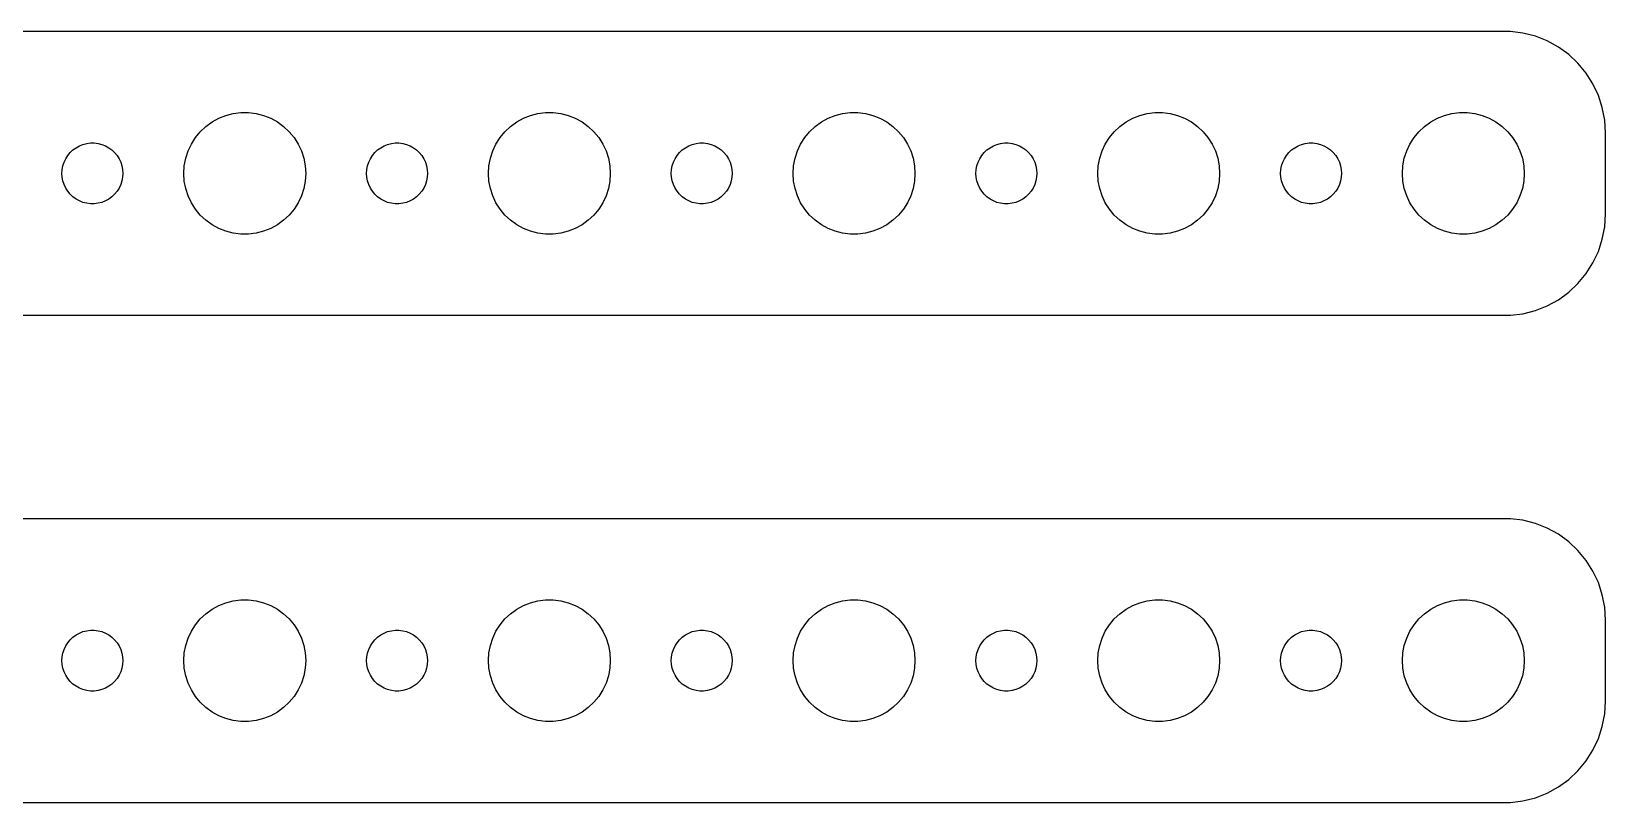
# Model space of a CAD drawing. Header units: metres. Extents: x -150 to 150, y 41 to 79.
# Drawn here: x 72 to 149.5, y 41 to 79 of the extents above; entities that cross this region are included whole.
import ezdxf

# ---------------------------------------------------------------- set-up
doc = ezdxf.new("R2010")
doc.units = ezdxf.units.M

msp = doc.modelspace()

# ---------------------------------------------------------------- linework, layer by layer
for p, q in [((144.814, 78.9901), (-144.814, 78.9901)), ((145.437, 78.9114), (144.814, 78.9901)), ((146.045, 78.7553), (145.437, 78.9114)), ((146.629, 78.5241), (146.045, 78.7553)), ((147.179, 78.2216), (146.629, 78.5241)), ((147.687, 77.8526), (147.179, 78.2216)), ((148.145, 77.4227), (147.687, 77.8526)), ((148.545, 76.9389), (148.145, 77.4227)), ((148.882, 76.4088), (148.545, 76.9389)), ((149.149, 75.8406), (148.882, 76.4088)), ((149.343, 75.2434), (149.149, 75.8406)), ((149.461, 74.6267), (149.343, 75.2434)), ((80.5877, 74.3115), (80.8925, 74.533)), ((80.8925, 74.533), (81.2227, 74.7145)), ((81.2227, 74.7145), (81.573, 74.8532)), ((81.573, 74.8532), (81.9379, 74.9469)), ((81.9379, 74.9469), (82.3116, 74.9941)), ((82.3116, 74.9941), (82.6884, 74.9941)), ((82.6884, 74.9941), (83.0621, 74.9469)), ((83.0621, 74.9469), (83.427, 74.8532)), ((83.427, 74.8532), (83.7773, 74.7145)), ((83.7773, 74.7145), (84.1075, 74.533)), ((84.1075, 74.533), (84.4123, 74.3115)), ((95.5877, 74.3115), (95.8925, 74.533)), ((95.8925, 74.533), (96.2227, 74.7145)), ((96.2227, 74.7145), (96.573, 74.8532)), ((96.573, 74.8532), (96.9379, 74.9469)), ((96.9379, 74.9469), (97.3116, 74.9941)), ((97.3116, 74.9941), (97.6884, 74.9941)), ((97.6884, 74.9941), (98.0621, 74.9469)), ((98.0621, 74.9469), (98.427, 74.8532)), ((98.427, 74.8532), (98.7773, 74.7145)), ((98.7773, 74.7145), (99.1075, 74.533)), ((99.1075, 74.533), (99.4123, 74.3115)), ((110.588, 74.3115), (110.893, 74.533)), ((110.893, 74.533), (111.223, 74.7145)), ((111.223, 74.7145), (111.573, 74.8532)), ((111.573, 74.8532), (111.938, 74.9469)), ((111.938, 74.9469), (112.312, 74.9941)), ((112.312, 74.9941), (112.688, 74.9941)), ((112.688, 74.9941), (113.062, 74.9469)), ((113.062, 74.9469), (113.427, 74.8532)), ((113.427, 74.8532), (113.777, 74.7145)), ((113.777, 74.7145), (114.107, 74.533)), ((114.107, 74.533), (114.412, 74.3115)), ((125.588, 74.3115), (125.893, 74.533)), ((125.893, 74.533), (126.223, 74.7145)), ((126.223, 74.7145), (126.573, 74.8532)), ((126.573, 74.8532), (126.938, 74.9469)), ((126.938, 74.9469), (127.312, 74.9941)), ((127.312, 74.9941), (127.688, 74.9941)), ((127.688, 74.9941), (128.062, 74.9469)), ((128.062, 74.9469), (128.427, 74.8532)), ((128.427, 74.8532), (128.777, 74.7145)), ((128.777, 74.7145), (129.107, 74.533)), ((129.107, 74.533), (129.412, 74.3115)), ((140.588, 74.3115), (140.893, 74.533)), ((140.893, 74.533), (141.223, 74.7145)), ((141.223, 74.7145), (141.573, 74.8532)), ((141.573, 74.8532), (141.938, 74.9469)), ((141.938, 74.9469), (142.312, 74.9941)), ((142.312, 74.9941), (142.688, 74.9941)), ((142.688, 74.9941), (143.062, 74.9469)), ((143.062, 74.9469), (143.427, 74.8532)), ((143.427, 74.8532), (143.777, 74.7145)), ((143.777, 74.7145), (144.107, 74.533)), ((144.107, 74.533), (144.412, 74.3115)), ((149.5, 74), (149.461, 74.6267)), ((79.8711, 73.4453), (80.073, 73.7634)), ((80.073, 73.7634), (80.3131, 74.0536)), ((80.3131, 74.0536), (80.5877, 74.3115)), ((84.4123, 74.3115), (84.6869, 74.0536)), ((84.6869, 74.0536), (84.927, 73.7634)), ((84.927, 73.7634), (85.1289, 73.4453)), ((94.8711, 73.4453), (95.073, 73.7634)), ((95.073, 73.7634), (95.3131, 74.0536)), ((95.3131, 74.0536), (95.5877, 74.3115)), ((99.4123, 74.3115), (99.6869, 74.0536)), ((99.6869, 74.0536), (99.927, 73.7634)), ((99.927, 73.7634), (100.129, 73.4453)), ((109.871, 73.4453), (110.073, 73.7634)), ((110.073, 73.7634), (110.313, 74.0536)), ((110.313, 74.0536), (110.588, 74.3115)), ((114.412, 74.3115), (114.687, 74.0536)), ((114.687, 74.0536), (114.927, 73.7634)), ((114.927, 73.7634), (115.129, 73.4453)), ((124.871, 73.4453), (125.073, 73.7634)), ((125.073, 73.7634), (125.313, 74.0536)), ((125.313, 74.0536), (125.588, 74.3115)), ((129.412, 74.3115), (129.687, 74.0536)), ((129.687, 74.0536), (129.927, 73.7634)), ((129.927, 73.7634), (130.129, 73.4453)), ((139.871, 73.4453), (140.073, 73.7634)), ((140.073, 73.7634), (140.313, 74.0536)), ((140.313, 74.0536), (140.588, 74.3115)), ((144.412, 74.3115), (144.687, 74.0536)), ((144.687, 74.0536), (144.927, 73.7634)), ((144.927, 73.7634), (145.129, 73.4453)), ((149.5, 70), (149.5, 74)), ((73.6855, 72.7226), (73.7865, 72.8817)), ((73.7865, 72.8817), (73.9065, 73.0268)), ((73.9065, 73.0268), (74.0439, 73.1558)), ((74.0439, 73.1558), (74.1963, 73.2665)), ((74.1963, 73.2665), (74.3613, 73.3572)), ((74.3613, 73.3572), (74.5365, 73.4266)), ((74.5365, 73.4266), (74.7189, 73.4734)), ((74.7189, 73.4734), (74.9058, 73.497)), ((74.9058, 73.497), (75.0942, 73.497)), ((75.0942, 73.497), (75.2811, 73.4734)), ((75.2811, 73.4734), (75.4635, 73.4266)), ((75.4635, 73.4266), (75.6387, 73.3572)), ((75.6387, 73.3572), (75.8037, 73.2665)), ((75.8037, 73.2665), (75.9561, 73.1558)), ((75.9561, 73.1558), (76.0934, 73.0268)), ((76.0934, 73.0268), (76.2135, 72.8817)), ((76.2135, 72.8817), (76.3145, 72.7226)), ((79.5943, 72.7461), (79.7107, 73.1044)), ((79.7107, 73.1044), (79.8711, 73.4453)), ((85.1289, 73.4453), (85.2893, 73.1044)), ((85.2893, 73.1044), (85.4057, 72.7461)), ((88.6855, 72.7226), (88.7865, 72.8817)), ((88.7865, 72.8817), (88.9065, 73.0268)), ((88.9065, 73.0268), (89.0439, 73.1558)), ((89.0439, 73.1558), (89.1963, 73.2665)), ((89.1963, 73.2665), (89.3613, 73.3572)), ((89.3613, 73.3572), (89.5365, 73.4266)), ((89.5365, 73.4266), (89.7189, 73.4734)), ((89.7189, 73.4734), (89.9058, 73.497)), ((89.9058, 73.497), (90.0942, 73.497)), ((90.0942, 73.497), (90.2811, 73.4734)), ((90.2811, 73.4734), (90.4635, 73.4266)), ((90.4635, 73.4266), (90.6387, 73.3572)), ((90.6387, 73.3572), (90.8037, 73.2665)), ((90.8037, 73.2665), (90.9561, 73.1558)), ((90.9561, 73.1558), (91.0934, 73.0268)), ((91.0934, 73.0268), (91.2135, 72.8817)), ((91.2135, 72.8817), (91.3145, 72.7226)), ((94.5943, 72.7461), (94.7107, 73.1044)), ((94.7107, 73.1044), (94.8711, 73.4453)), ((100.129, 73.4453), (100.289, 73.1044)), ((100.289, 73.1044), (100.406, 72.7461)), ((103.686, 72.7226), (103.786, 72.8817)), ((103.786, 72.8817), (103.907, 73.0268)), ((103.907, 73.0268), (104.044, 73.1558)), ((104.044, 73.1558), (104.196, 73.2665)), ((104.196, 73.2665), (104.361, 73.3572)), ((104.361, 73.3572), (104.536, 73.4266)), ((104.536, 73.4266), (104.719, 73.4734)), ((104.719, 73.4734), (104.906, 73.497)), ((104.906, 73.497), (105.094, 73.497)), ((105.094, 73.497), (105.281, 73.4734)), ((105.281, 73.4734), (105.464, 73.4266)), ((105.464, 73.4266), (105.639, 73.3572)), ((105.639, 73.3572), (105.804, 73.2665)), ((105.804, 73.2665), (105.956, 73.1558)), ((105.956, 73.1558), (106.093, 73.0268)), ((106.093, 73.0268), (106.214, 72.8817)), ((106.214, 72.8817), (106.314, 72.7226)), ((109.594, 72.7461), (109.711, 73.1044)), ((109.711, 73.1044), (109.871, 73.4453)), ((115.129, 73.4453), (115.289, 73.1044)), ((115.289, 73.1044), (115.406, 72.7461)), ((118.686, 72.7226), (118.786, 72.8817)), ((118.786, 72.8817), (118.907, 73.0268)), ((118.907, 73.0268), (119.044, 73.1558)), ((119.044, 73.1558), (119.196, 73.2665)), ((119.196, 73.2665), (119.361, 73.3572)), ((119.361, 73.3572), (119.536, 73.4266)), ((119.536, 73.4266), (119.719, 73.4734)), ((119.719, 73.4734), (119.906, 73.497)), ((119.906, 73.497), (120.094, 73.497)), ((120.094, 73.497), (120.281, 73.4734)), ((120.281, 73.4734), (120.464, 73.4266)), ((120.464, 73.4266), (120.639, 73.3572)), ((120.639, 73.3572), (120.804, 73.2665)), ((120.804, 73.2665), (120.956, 73.1558)), ((120.956, 73.1558), (121.093, 73.0268)), ((121.093, 73.0268), (121.214, 72.8817)), ((121.214, 72.8817), (121.314, 72.7226)), ((124.594, 72.7461), (124.711, 73.1044)), ((124.711, 73.1044), (124.871, 73.4453)), ((130.129, 73.4453), (130.289, 73.1044)), ((130.289, 73.1044), (130.406, 72.7461)), ((133.686, 72.7226), (133.786, 72.8817)), ((133.786, 72.8817), (133.907, 73.0268)), ((133.907, 73.0268), (134.044, 73.1558)), ((134.044, 73.1558), (134.196, 73.2665)), ((134.196, 73.2665), (134.361, 73.3572)), ((134.361, 73.3572), (134.536, 73.4266)), ((134.536, 73.4266), (134.719, 73.4734)), ((134.719, 73.4734), (134.906, 73.497)), ((134.906, 73.497), (135.094, 73.497)), ((135.094, 73.497), (135.281, 73.4734)), ((135.281, 73.4734), (135.464, 73.4266)), ((135.464, 73.4266), (135.639, 73.3572)), ((135.639, 73.3572), (135.804, 73.2665)), ((135.804, 73.2665), (135.956, 73.1558)), ((135.956, 73.1558), (136.093, 73.0268)), ((136.093, 73.0268), (136.214, 72.8817)), ((136.214, 72.8817), (136.314, 72.7226)), ((139.594, 72.7461), (139.711, 73.1044)), ((139.711, 73.1044), (139.871, 73.4453)), ((145.129, 73.4453), (145.289, 73.1044)), ((145.289, 73.1044), (145.406, 72.7461)), ((73.5, 72), (73.5118, 72.188)), ((73.5118, 72.188), (73.5471, 72.373)), ((73.5471, 72.373), (73.6053, 72.5522)), ((73.6053, 72.5522), (73.6855, 72.7226)), ((76.3145, 72.7226), (76.3947, 72.5522)), ((76.3947, 72.5522), (76.4529, 72.373)), ((76.4529, 72.373), (76.4882, 72.188)), ((76.4882, 72.188), (76.5, 72)), ((79.5, 72), (79.5237, 72.376)), ((79.5237, 72.376), (79.5943, 72.7461)), ((85.4057, 72.7461), (85.4763, 72.376)), ((85.4763, 72.376), (85.5, 72)), ((88.5, 72), (88.5118, 72.188)), ((88.5118, 72.188), (88.5471, 72.373)), ((88.5471, 72.373), (88.6053, 72.5522)), ((88.6053, 72.5522), (88.6855, 72.7226)), ((91.3145, 72.7226), (91.3947, 72.5522)), ((91.3947, 72.5522), (91.4529, 72.373)), ((91.4529, 72.373), (91.4882, 72.188)), ((91.4882, 72.188), (91.5, 72)), ((94.5, 72), (94.5237, 72.376)), ((94.5237, 72.376), (94.5943, 72.7461)), ((100.406, 72.7461), (100.476, 72.376)), ((100.476, 72.376), (100.5, 72)), ((103.5, 72), (103.512, 72.188)), ((103.512, 72.188), (103.547, 72.373)), ((103.547, 72.373), (103.605, 72.5522)), ((103.605, 72.5522), (103.686, 72.7226)), ((106.314, 72.7226), (106.395, 72.5522)), ((106.395, 72.5522), (106.453, 72.373)), ((106.453, 72.373), (106.488, 72.188)), ((106.488, 72.188), (106.5, 72)), ((109.5, 72), (109.524, 72.376)), ((109.524, 72.376), (109.594, 72.7461)), ((115.406, 72.7461), (115.476, 72.376)), ((115.476, 72.376), (115.5, 72)), ((118.5, 72), (118.512, 72.188)), ((118.512, 72.188), (118.547, 72.373)), ((118.547, 72.373), (118.605, 72.5522)), ((118.605, 72.5522), (118.686, 72.7226)), ((121.314, 72.7226), (121.395, 72.5522)), ((121.395, 72.5522), (121.453, 72.373)), ((121.453, 72.373), (121.488, 72.188)), ((121.488, 72.188), (121.5, 72)), ((124.5, 72), (124.524, 72.376)), ((124.524, 72.376), (124.594, 72.7461)), ((130.406, 72.7461), (130.476, 72.376)), ((130.476, 72.376), (130.5, 72)), ((133.5, 72), (133.512, 72.188)), ((133.512, 72.188), (133.547, 72.373)), ((133.547, 72.373), (133.605, 72.5522)), ((133.605, 72.5522), (133.686, 72.7226)), ((136.314, 72.7226), (136.395, 72.5522)), ((136.395, 72.5522), (136.453, 72.373)), ((136.453, 72.373), (136.488, 72.188)), ((136.488, 72.188), (136.5, 72)), ((139.5, 72), (139.524, 72.376)), ((139.524, 72.376), (139.594, 72.7461)), ((145.406, 72.7461), (145.476, 72.376)), ((145.476, 72.376), (145.5, 72)), ((73.5118, 71.812), (73.5, 72)), ((73.5471, 71.627), (73.5118, 71.812)), ((73.6053, 71.4478), (73.5471, 71.627)), ((73.6855, 71.2774), (73.6053, 71.4478)), ((76.3947, 71.4478), (76.3145, 71.2774)), ((76.4529, 71.627), (76.3947, 71.4478)), ((76.4882, 71.812), (76.4529, 71.627)), ((76.5, 72), (76.4882, 71.812)), ((79.5237, 71.624), (79.5, 72)), ((79.5943, 71.2539), (79.5237, 71.624)), ((85.4763, 71.624), (85.4057, 71.2539)), ((85.5, 72), (85.4763, 71.624)), ((88.5118, 71.812), (88.5, 72)), ((88.5471, 71.627), (88.5118, 71.812)), ((88.6053, 71.4478), (88.5471, 71.627)), ((88.6855, 71.2774), (88.6053, 71.4478)), ((91.3947, 71.4478), (91.3145, 71.2774)), ((91.4529, 71.627), (91.3947, 71.4478)), ((91.4882, 71.812), (91.4529, 71.627)), ((91.5, 72), (91.4882, 71.812)), ((94.5237, 71.624), (94.5, 72)), ((94.5943, 71.2539), (94.5237, 71.624)), ((100.476, 71.624), (100.406, 71.2539)), ((100.5, 72), (100.476, 71.624)), ((103.512, 71.812), (103.5, 72)), ((103.547, 71.627), (103.512, 71.812)), ((103.605, 71.4478), (103.547, 71.627)), ((103.686, 71.2774), (103.605, 71.4478)), ((106.395, 71.4478), (106.314, 71.2774)), ((106.453, 71.627), (106.395, 71.4478)), ((106.488, 71.812), (106.453, 71.627)), ((106.5, 72), (106.488, 71.812)), ((109.524, 71.624), (109.5, 72)), ((109.594, 71.2539), (109.524, 71.624)), ((115.476, 71.624), (115.406, 71.2539)), ((115.5, 72), (115.476, 71.624)), ((118.512, 71.812), (118.5, 72)), ((118.547, 71.627), (118.512, 71.812)), ((118.605, 71.4478), (118.547, 71.627)), ((118.686, 71.2774), (118.605, 71.4478)), ((121.395, 71.4478), (121.314, 71.2774)), ((121.453, 71.627), (121.395, 71.4478)), ((121.488, 71.812), (121.453, 71.627)), ((121.5, 72), (121.488, 71.812)), ((124.524, 71.624), (124.5, 72)), ((124.594, 71.2539), (124.524, 71.624)), ((130.476, 71.624), (130.406, 71.2539)), ((130.5, 72), (130.476, 71.624)), ((133.512, 71.812), (133.5, 72)), ((133.547, 71.627), (133.512, 71.812)), ((133.605, 71.4478), (133.547, 71.627)), ((133.686, 71.2774), (133.605, 71.4478)), ((136.395, 71.4478), (136.314, 71.2774)), ((136.453, 71.627), (136.395, 71.4478)), ((136.488, 71.812), (136.453, 71.627)), ((136.5, 72), (136.488, 71.812)), ((139.524, 71.624), (139.5, 72)), ((139.594, 71.2539), (139.524, 71.624)), ((145.476, 71.624), (145.406, 71.2539)), ((145.5, 72), (145.476, 71.624)), ((73.7865, 71.1183), (73.6855, 71.2774)), ((73.9065, 70.9732), (73.7865, 71.1183)), ((74.0439, 70.8442), (73.9065, 70.9732)), ((74.1963, 70.7335), (74.0439, 70.8442)), ((74.3613, 70.6428), (74.1963, 70.7335)), ((74.5365, 70.5734), (74.3613, 70.6428)), ((74.7189, 70.5266), (74.5365, 70.5734)), ((74.9058, 70.503), (74.7189, 70.5266)), ((75.2811, 70.5266), (75.0942, 70.503)), ((75.4635, 70.5734), (75.2811, 70.5266)), ((75.6387, 70.6428), (75.4635, 70.5734)), ((75.8037, 70.7335), (75.6387, 70.6428)), ((75.9561, 70.8442), (75.8037, 70.7335)), ((76.0934, 70.9732), (75.9561, 70.8442)), ((76.2135, 71.1183), (76.0934, 70.9732)), ((76.3145, 71.2774), (76.2135, 71.1183)), ((79.7107, 70.8956), (79.5943, 71.2539)), ((79.8711, 70.5547), (79.7107, 70.8956)), ((80.073, 70.2366), (79.8711, 70.5547)), ((85.1289, 70.5547), (84.927, 70.2366)), ((85.2893, 70.8956), (85.1289, 70.5547)), ((85.4057, 71.2539), (85.2893, 70.8956)), ((88.7865, 71.1183), (88.6855, 71.2774)), ((88.9065, 70.9732), (88.7865, 71.1183)), ((89.0439, 70.8442), (88.9065, 70.9732)), ((89.1963, 70.7335), (89.0439, 70.8442)), ((89.3613, 70.6428), (89.1963, 70.7335)), ((89.5365, 70.5734), (89.3613, 70.6428)), ((89.7189, 70.5266), (89.5365, 70.5734)), ((89.9058, 70.503), (89.7189, 70.5266)), ((90.2811, 70.5266), (90.0942, 70.503)), ((90.4635, 70.5734), (90.2811, 70.5266)), ((90.6387, 70.6428), (90.4635, 70.5734)), ((90.8037, 70.7335), (90.6387, 70.6428)), ((90.9561, 70.8442), (90.8037, 70.7335)), ((91.0934, 70.9732), (90.9561, 70.8442)), ((91.2135, 71.1183), (91.0934, 70.9732)), ((91.3145, 71.2774), (91.2135, 71.1183)), ((94.7107, 70.8956), (94.5943, 71.2539)), ((94.8711, 70.5547), (94.7107, 70.8956)), ((95.073, 70.2366), (94.8711, 70.5547)), ((100.129, 70.5547), (99.927, 70.2366)), ((100.289, 70.8956), (100.129, 70.5547)), ((100.406, 71.2539), (100.289, 70.8956)), ((103.786, 71.1183), (103.686, 71.2774)), ((103.907, 70.9732), (103.786, 71.1183)), ((104.044, 70.8442), (103.907, 70.9732)), ((104.196, 70.7335), (104.044, 70.8442)), ((104.361, 70.6428), (104.196, 70.7335)), ((104.536, 70.5734), (104.361, 70.6428)), ((104.719, 70.5266), (104.536, 70.5734)), ((104.906, 70.503), (104.719, 70.5266)), ((105.281, 70.5266), (105.094, 70.503)), ((105.464, 70.5734), (105.281, 70.5266)), ((105.639, 70.6428), (105.464, 70.5734)), ((105.804, 70.7335), (105.639, 70.6428)), ((105.956, 70.8442), (105.804, 70.7335)), ((106.093, 70.9732), (105.956, 70.8442)), ((106.214, 71.1183), (106.093, 70.9732)), ((106.314, 71.2774), (106.214, 71.1183)), ((109.711, 70.8956), (109.594, 71.2539)), ((109.871, 70.5547), (109.711, 70.8956)), ((110.073, 70.2366), (109.871, 70.5547)), ((115.129, 70.5547), (114.927, 70.2366)), ((115.289, 70.8956), (115.129, 70.5547)), ((115.406, 71.2539), (115.289, 70.8956)), ((118.786, 71.1183), (118.686, 71.2774)), ((118.907, 70.9732), (118.786, 71.1183)), ((119.044, 70.8442), (118.907, 70.9732)), ((119.196, 70.7335), (119.044, 70.8442)), ((119.361, 70.6428), (119.196, 70.7335)), ((119.536, 70.5734), (119.361, 70.6428)), ((119.719, 70.5266), (119.536, 70.5734)), ((119.906, 70.503), (119.719, 70.5266)), ((120.281, 70.5266), (120.094, 70.503)), ((120.464, 70.5734), (120.281, 70.5266)), ((120.639, 70.6428), (120.464, 70.5734)), ((120.804, 70.7335), (120.639, 70.6428)), ((120.956, 70.8442), (120.804, 70.7335)), ((121.093, 70.9732), (120.956, 70.8442)), ((121.214, 71.1183), (121.093, 70.9732)), ((121.314, 71.2774), (121.214, 71.1183)), ((124.711, 70.8956), (124.594, 71.2539)), ((124.871, 70.5547), (124.711, 70.8956)), ((125.073, 70.2366), (124.871, 70.5547)), ((130.129, 70.5547), (129.927, 70.2366)), ((130.289, 70.8956), (130.129, 70.5547)), ((130.406, 71.2539), (130.289, 70.8956)), ((133.786, 71.1183), (133.686, 71.2774)), ((133.907, 70.9732), (133.786, 71.1183)), ((134.044, 70.8442), (133.907, 70.9732)), ((134.196, 70.7335), (134.044, 70.8442)), ((134.361, 70.6428), (134.196, 70.7335)), ((134.536, 70.5734), (134.361, 70.6428)), ((134.719, 70.5266), (134.536, 70.5734)), ((134.906, 70.503), (134.719, 70.5266)), ((135.281, 70.5266), (135.094, 70.503)), ((135.464, 70.5734), (135.281, 70.5266)), ((135.639, 70.6428), (135.464, 70.5734)), ((135.804, 70.7335), (135.639, 70.6428)), ((135.956, 70.8442), (135.804, 70.7335)), ((136.093, 70.9732), (135.956, 70.8442)), ((136.214, 71.1183), (136.093, 70.9732)), ((136.314, 71.2774), (136.214, 71.1183)), ((139.711, 70.8956), (139.594, 71.2539)), ((139.871, 70.5547), (139.711, 70.8956)), ((140.073, 70.2366), (139.871, 70.5547)), ((145.129, 70.5547), (144.927, 70.2366)), ((145.289, 70.8956), (145.129, 70.5547)), ((145.406, 71.2539), (145.289, 70.8956)), ((75.0942, 70.503), (74.9058, 70.503)), ((80.3131, 69.9464), (80.073, 70.2366)), ((80.5877, 69.6885), (80.3131, 69.9464)), ((84.6869, 69.9464), (84.4123, 69.6885)), ((84.927, 70.2366), (84.6869, 69.9464)), ((90.0942, 70.503), (89.9058, 70.503)), ((95.3131, 69.9464), (95.073, 70.2366)), ((95.5877, 69.6885), (95.3131, 69.9464)), ((99.6869, 69.9464), (99.4123, 69.6885)), ((99.927, 70.2366), (99.6869, 69.9464)), ((105.094, 70.503), (104.906, 70.503)), ((110.313, 69.9464), (110.073, 70.2366)), ((110.588, 69.6885), (110.313, 69.9464)), ((114.687, 69.9464), (114.412, 69.6885)), ((114.927, 70.2366), (114.687, 69.9464)), ((120.094, 70.503), (119.906, 70.503)), ((125.313, 69.9464), (125.073, 70.2366)), ((125.588, 69.6885), (125.313, 69.9464)), ((129.687, 69.9464), (129.412, 69.6885)), ((129.927, 70.2366), (129.687, 69.9464)), ((135.094, 70.503), (134.906, 70.503)), ((140.313, 69.9464), (140.073, 70.2366)), ((140.588, 69.6885), (140.313, 69.9464)), ((144.687, 69.9464), (144.412, 69.6885)), ((144.927, 70.2366), (144.687, 69.9464)), ((149.461, 69.3733), (149.5, 70)), ((80.8925, 69.467), (80.5877, 69.6885)), ((81.2227, 69.2855), (80.8925, 69.467)), ((81.573, 69.1468), (81.2227, 69.2855)), ((81.9379, 69.0531), (81.573, 69.1468)), ((82.3116, 69.0059), (81.9379, 69.0531)), ((82.6884, 69.0059), (82.3116, 69.0059)), ((83.0621, 69.0531), (82.6884, 69.0059)), ((83.427, 69.1468), (83.0621, 69.0531)), ((83.7773, 69.2855), (83.427, 69.1468)), ((84.1075, 69.467), (83.7773, 69.2855)), ((84.4123, 69.6885), (84.1075, 69.467)), ((95.8925, 69.467), (95.5877, 69.6885)), ((96.2227, 69.2855), (95.8925, 69.467)), ((96.573, 69.1468), (96.2227, 69.2855)), ((96.9379, 69.0531), (96.573, 69.1468)), ((97.3116, 69.0059), (96.9379, 69.0531)), ((97.6884, 69.0059), (97.3116, 69.0059)), ((98.0621, 69.0531), (97.6884, 69.0059)), ((98.427, 69.1468), (98.0621, 69.0531)), ((98.7773, 69.2855), (98.427, 69.1468)), ((99.1075, 69.467), (98.7773, 69.2855)), ((99.4123, 69.6885), (99.1075, 69.467)), ((110.893, 69.467), (110.588, 69.6885)), ((111.223, 69.2855), (110.893, 69.467)), ((111.573, 69.1468), (111.223, 69.2855)), ((111.938, 69.0531), (111.573, 69.1468)), ((112.312, 69.0059), (111.938, 69.0531)), ((112.688, 69.0059), (112.312, 69.0059)), ((113.062, 69.0531), (112.688, 69.0059)), ((113.427, 69.1468), (113.062, 69.0531)), ((113.777, 69.2855), (113.427, 69.1468)), ((114.107, 69.467), (113.777, 69.2855)), ((114.412, 69.6885), (114.107, 69.467)), ((125.893, 69.467), (125.588, 69.6885)), ((126.223, 69.2855), (125.893, 69.467)), ((126.573, 69.1468), (126.223, 69.2855)), ((126.938, 69.0531), (126.573, 69.1468)), ((127.312, 69.0059), (126.938, 69.0531)), ((127.688, 69.0059), (127.312, 69.0059)), ((128.062, 69.0531), (127.688, 69.0059)), ((128.427, 69.1468), (128.062, 69.0531)), ((128.777, 69.2855), (128.427, 69.1468)), ((129.107, 69.467), (128.777, 69.2855)), ((129.412, 69.6885), (129.107, 69.467)), ((140.893, 69.467), (140.588, 69.6885)), ((141.223, 69.2855), (140.893, 69.467)), ((141.573, 69.1468), (141.223, 69.2855)), ((141.938, 69.0531), (141.573, 69.1468)), ((142.312, 69.0059), (141.938, 69.0531)), ((142.688, 69.0059), (142.312, 69.0059)), ((143.062, 69.0531), (142.688, 69.0059)), ((143.427, 69.1468), (143.062, 69.0531)), ((143.777, 69.2855), (143.427, 69.1468)), ((144.107, 69.467), (143.777, 69.2855)), ((144.412, 69.6885), (144.107, 69.467)), ((149.343, 68.7566), (149.461, 69.3733)), ((149.149, 68.1594), (149.343, 68.7566)), ((148.545, 67.0611), (148.882, 67.5912)), ((148.882, 67.5912), (149.149, 68.1594)), ((148.145, 66.5773), (148.545, 67.0611)), ((147.179, 65.7784), (147.687, 66.1474)), ((147.687, 66.1474), (148.145, 66.5773)), ((145.437, 65.0886), (146.045, 65.2447)), ((146.045, 65.2447), (146.629, 65.4759)), ((146.629, 65.4759), (147.179, 65.7784)), ((-144.814, 65.0099), (144.814, 65.0099)), ((144.814, 65.0099), (145.437, 65.0886)), ((144.814, 54.9901), (-144.814, 54.9901)), ((145.437, 54.9114), (144.814, 54.9901)), ((146.045, 54.7553), (145.437, 54.9114)), ((146.629, 54.5241), (146.045, 54.7553)), ((147.179, 54.2216), (146.629, 54.5241)), ((147.687, 53.8526), (147.179, 54.2216)), ((148.145, 53.4227), (147.687, 53.8526)), ((148.545, 52.9389), (148.145, 53.4227)), ((148.882, 52.4088), (148.545, 52.9389)), ((149.149, 51.8406), (148.882, 52.4088)), ((149.343, 51.2434), (149.149, 51.8406)), ((149.461, 50.6267), (149.343, 51.2434)), ((80.5877, 50.3115), (80.8925, 50.533)), ((80.8925, 50.533), (81.2227, 50.7145)), ((81.2227, 50.7145), (81.573, 50.8532)), ((81.573, 50.8532), (81.9379, 50.9469)), ((81.9379, 50.9469), (82.3116, 50.9941)), ((82.3116, 50.9941), (82.6884, 50.9941)), ((82.6884, 50.9941), (83.0621, 50.9469)), ((83.0621, 50.9469), (83.427, 50.8532)), ((83.427, 50.8532), (83.7773, 50.7145)), ((83.7773, 50.7145), (84.1075, 50.533)), ((84.1075, 50.533), (84.4123, 50.3115)), ((95.5877, 50.3115), (95.8925, 50.533)), ((95.8925, 50.533), (96.2227, 50.7145)), ((96.2227, 50.7145), (96.573, 50.8532)), ((96.573, 50.8532), (96.9379, 50.9469)), ((96.9379, 50.9469), (97.3116, 50.9941)), ((97.3116, 50.9941), (97.6884, 50.9941)), ((97.6884, 50.9941), (98.0621, 50.9469)), ((98.0621, 50.9469), (98.427, 50.8532)), ((98.427, 50.8532), (98.7773, 50.7145)), ((98.7773, 50.7145), (99.1075, 50.533)), ((99.1075, 50.533), (99.4123, 50.3115)), ((110.588, 50.3115), (110.893, 50.533)), ((110.893, 50.533), (111.223, 50.7145)), ((111.223, 50.7145), (111.573, 50.8532)), ((111.573, 50.8532), (111.938, 50.9469)), ((111.938, 50.9469), (112.312, 50.9941)), ((112.312, 50.9941), (112.688, 50.9941)), ((112.688, 50.9941), (113.062, 50.9469)), ((113.062, 50.9469), (113.427, 50.8532)), ((113.427, 50.8532), (113.777, 50.7145)), ((113.777, 50.7145), (114.107, 50.533)), ((114.107, 50.533), (114.412, 50.3115)), ((125.588, 50.3115), (125.893, 50.533)), ((125.893, 50.533), (126.223, 50.7145)), ((126.223, 50.7145), (126.573, 50.8532)), ((126.573, 50.8532), (126.938, 50.9469)), ((126.938, 50.9469), (127.312, 50.9941)), ((127.312, 50.9941), (127.688, 50.9941)), ((127.688, 50.9941), (128.062, 50.9469)), ((128.062, 50.9469), (128.427, 50.8532)), ((128.427, 50.8532), (128.777, 50.7145)), ((128.777, 50.7145), (129.107, 50.533)), ((129.107, 50.533), (129.412, 50.3115)), ((140.588, 50.3115), (140.893, 50.533)), ((140.893, 50.533), (141.223, 50.7145)), ((141.223, 50.7145), (141.573, 50.8532)), ((141.573, 50.8532), (141.938, 50.9469)), ((141.938, 50.9469), (142.312, 50.9941)), ((142.312, 50.9941), (142.688, 50.9941)), ((142.688, 50.9941), (143.062, 50.9469)), ((143.062, 50.9469), (143.427, 50.8532)), ((143.427, 50.8532), (143.777, 50.7145)), ((143.777, 50.7145), (144.107, 50.533)), ((144.107, 50.533), (144.412, 50.3115)), ((149.5, 50), (149.461, 50.6267)), ((79.8711, 49.4453), (80.073, 49.7634)), ((80.073, 49.7634), (80.3131, 50.0536)), ((80.3131, 50.0536), (80.5877, 50.3115)), ((84.4123, 50.3115), (84.6869, 50.0536)), ((84.6869, 50.0536), (84.927, 49.7634)), ((84.927, 49.7634), (85.1289, 49.4453)), ((94.8711, 49.4453), (95.073, 49.7634)), ((95.073, 49.7634), (95.3131, 50.0536)), ((95.3131, 50.0536), (95.5877, 50.3115)), ((99.4123, 50.3115), (99.6869, 50.0536)), ((99.6869, 50.0536), (99.927, 49.7634)), ((99.927, 49.7634), (100.129, 49.4453)), ((109.871, 49.4453), (110.073, 49.7634)), ((110.073, 49.7634), (110.313, 50.0536)), ((110.313, 50.0536), (110.588, 50.3115)), ((114.412, 50.3115), (114.687, 50.0536)), ((114.687, 50.0536), (114.927, 49.7634)), ((114.927, 49.7634), (115.129, 49.4453)), ((124.871, 49.4453), (125.073, 49.7634)), ((125.073, 49.7634), (125.313, 50.0536)), ((125.313, 50.0536), (125.588, 50.3115)), ((129.412, 50.3115), (129.687, 50.0536)), ((129.687, 50.0536), (129.927, 49.7634)), ((129.927, 49.7634), (130.129, 49.4453)), ((139.871, 49.4453), (140.073, 49.7634)), ((140.073, 49.7634), (140.313, 50.0536)), ((140.313, 50.0536), (140.588, 50.3115)), ((144.412, 50.3115), (144.687, 50.0536)), ((144.687, 50.0536), (144.927, 49.7634)), ((144.927, 49.7634), (145.129, 49.4453)), ((149.5, 46), (149.5, 50)), ((73.6855, 48.7226), (73.7865, 48.8817)), ((73.7865, 48.8817), (73.9065, 49.0268)), ((73.9065, 49.0268), (74.0439, 49.1558)), ((74.0439, 49.1558), (74.1963, 49.2665)), ((74.1963, 49.2665), (74.3613, 49.3572)), ((74.3613, 49.3572), (74.5365, 49.4266)), ((74.5365, 49.4266), (74.7189, 49.4734)), ((74.7189, 49.4734), (74.9058, 49.497)), ((74.9058, 49.497), (75.0942, 49.497)), ((75.0942, 49.497), (75.2811, 49.4734)), ((75.2811, 49.4734), (75.4635, 49.4266)), ((75.4635, 49.4266), (75.6387, 49.3572)), ((75.6387, 49.3572), (75.8037, 49.2665)), ((75.8037, 49.2665), (75.9561, 49.1558)), ((75.9561, 49.1558), (76.0934, 49.0268)), ((76.0934, 49.0268), (76.2135, 48.8817)), ((76.2135, 48.8817), (76.3145, 48.7226)), ((79.5943, 48.7461), (79.7107, 49.1044)), ((79.7107, 49.1044), (79.8711, 49.4453)), ((85.1289, 49.4453), (85.2893, 49.1044)), ((85.2893, 49.1044), (85.4057, 48.7461)), ((88.6855, 48.7226), (88.7865, 48.8817)), ((88.7865, 48.8817), (88.9065, 49.0268)), ((88.9065, 49.0268), (89.0439, 49.1558)), ((89.0439, 49.1558), (89.1963, 49.2665)), ((89.1963, 49.2665), (89.3613, 49.3572)), ((89.3613, 49.3572), (89.5365, 49.4266)), ((89.5365, 49.4266), (89.7189, 49.4734)), ((89.7189, 49.4734), (89.9058, 49.497)), ((89.9058, 49.497), (90.0942, 49.497)), ((90.0942, 49.497), (90.2811, 49.4734)), ((90.2811, 49.4734), (90.4635, 49.4266)), ((90.4635, 49.4266), (90.6387, 49.3572)), ((90.6387, 49.3572), (90.8037, 49.2665)), ((90.8037, 49.2665), (90.9561, 49.1558)), ((90.9561, 49.1558), (91.0934, 49.0268)), ((91.0934, 49.0268), (91.2135, 48.8817)), ((91.2135, 48.8817), (91.3145, 48.7226)), ((94.5943, 48.7461), (94.7107, 49.1044)), ((94.7107, 49.1044), (94.8711, 49.4453)), ((100.129, 49.4453), (100.289, 49.1044)), ((100.289, 49.1044), (100.406, 48.7461)), ((103.686, 48.7226), (103.786, 48.8817)), ((103.786, 48.8817), (103.907, 49.0268)), ((103.907, 49.0268), (104.044, 49.1558)), ((104.044, 49.1558), (104.196, 49.2665)), ((104.196, 49.2665), (104.361, 49.3572)), ((104.361, 49.3572), (104.536, 49.4266)), ((104.536, 49.4266), (104.719, 49.4734)), ((104.719, 49.4734), (104.906, 49.497)), ((104.906, 49.497), (105.094, 49.497)), ((105.094, 49.497), (105.281, 49.4734)), ((105.281, 49.4734), (105.464, 49.4266)), ((105.464, 49.4266), (105.639, 49.3572)), ((105.639, 49.3572), (105.804, 49.2665)), ((105.804, 49.2665), (105.956, 49.1558)), ((105.956, 49.1558), (106.093, 49.0268)), ((106.093, 49.0268), (106.214, 48.8817)), ((106.214, 48.8817), (106.314, 48.7226)), ((109.594, 48.7461), (109.711, 49.1044)), ((109.711, 49.1044), (109.871, 49.4453)), ((115.129, 49.4453), (115.289, 49.1044)), ((115.289, 49.1044), (115.406, 48.7461)), ((118.686, 48.7226), (118.786, 48.8817)), ((118.786, 48.8817), (118.907, 49.0268)), ((118.907, 49.0268), (119.044, 49.1558)), ((119.044, 49.1558), (119.196, 49.2665)), ((119.196, 49.2665), (119.361, 49.3572)), ((119.361, 49.3572), (119.536, 49.4266)), ((119.536, 49.4266), (119.719, 49.4734)), ((119.719, 49.4734), (119.906, 49.497)), ((119.906, 49.497), (120.094, 49.497)), ((120.094, 49.497), (120.281, 49.4734)), ((120.281, 49.4734), (120.464, 49.4266)), ((120.464, 49.4266), (120.639, 49.3572)), ((120.639, 49.3572), (120.804, 49.2665)), ((120.804, 49.2665), (120.956, 49.1558)), ((120.956, 49.1558), (121.093, 49.0268)), ((121.093, 49.0268), (121.214, 48.8817)), ((121.214, 48.8817), (121.314, 48.7226)), ((124.594, 48.7461), (124.711, 49.1044)), ((124.711, 49.1044), (124.871, 49.4453)), ((130.129, 49.4453), (130.289, 49.1044)), ((130.289, 49.1044), (130.406, 48.7461)), ((133.686, 48.7226), (133.786, 48.8817)), ((133.786, 48.8817), (133.907, 49.0268)), ((133.907, 49.0268), (134.044, 49.1558)), ((134.044, 49.1558), (134.196, 49.2665)), ((134.196, 49.2665), (134.361, 49.3572)), ((134.361, 49.3572), (134.536, 49.4266)), ((134.536, 49.4266), (134.719, 49.4734)), ((134.719, 49.4734), (134.906, 49.497)), ((134.906, 49.497), (135.094, 49.497)), ((135.094, 49.497), (135.281, 49.4734)), ((135.281, 49.4734), (135.464, 49.4266)), ((135.464, 49.4266), (135.639, 49.3572)), ((135.639, 49.3572), (135.804, 49.2665)), ((135.804, 49.2665), (135.956, 49.1558)), ((135.956, 49.1558), (136.093, 49.0268)), ((136.093, 49.0268), (136.214, 48.8817)), ((136.214, 48.8817), (136.314, 48.7226)), ((139.594, 48.7461), (139.711, 49.1044)), ((139.711, 49.1044), (139.871, 49.4453)), ((145.129, 49.4453), (145.289, 49.1044)), ((145.289, 49.1044), (145.406, 48.7461)), ((73.5, 48), (73.5118, 48.188)), ((73.5118, 48.188), (73.5471, 48.373)), ((73.5471, 48.373), (73.6053, 48.5522)), ((73.6053, 48.5522), (73.6855, 48.7226)), ((76.3145, 48.7226), (76.3947, 48.5522)), ((76.3947, 48.5522), (76.4529, 48.373)), ((76.4529, 48.373), (76.4882, 48.188)), ((76.4882, 48.188), (76.5, 48)), ((79.5, 48), (79.5237, 48.376)), ((79.5237, 48.376), (79.5943, 48.7461)), ((85.4057, 48.7461), (85.4763, 48.376)), ((85.4763, 48.376), (85.5, 48)), ((88.5, 48), (88.5118, 48.188)), ((88.5118, 48.188), (88.5471, 48.373)), ((88.5471, 48.373), (88.6053, 48.5522)), ((88.6053, 48.5522), (88.6855, 48.7226)), ((91.3145, 48.7226), (91.3947, 48.5522)), ((91.3947, 48.5522), (91.4529, 48.373)), ((91.4529, 48.373), (91.4882, 48.188)), ((91.4882, 48.188), (91.5, 48)), ((94.5, 48), (94.5237, 48.376)), ((94.5237, 48.376), (94.5943, 48.7461)), ((100.406, 48.7461), (100.476, 48.376)), ((100.476, 48.376), (100.5, 48)), ((103.5, 48), (103.512, 48.188)), ((103.512, 48.188), (103.547, 48.373)), ((103.547, 48.373), (103.605, 48.5522)), ((103.605, 48.5522), (103.686, 48.7226)), ((106.314, 48.7226), (106.395, 48.5522)), ((106.395, 48.5522), (106.453, 48.373)), ((106.453, 48.373), (106.488, 48.188)), ((106.488, 48.188), (106.5, 48)), ((109.5, 48), (109.524, 48.376)), ((109.524, 48.376), (109.594, 48.7461)), ((115.406, 48.7461), (115.476, 48.376)), ((115.476, 48.376), (115.5, 48)), ((118.5, 48), (118.512, 48.188)), ((118.512, 48.188), (118.547, 48.373)), ((118.547, 48.373), (118.605, 48.5522)), ((118.605, 48.5522), (118.686, 48.7226)), ((121.314, 48.7226), (121.395, 48.5522)), ((121.395, 48.5522), (121.453, 48.373)), ((121.453, 48.373), (121.488, 48.188)), ((121.488, 48.188), (121.5, 48)), ((124.5, 48), (124.524, 48.376)), ((124.524, 48.376), (124.594, 48.7461)), ((130.406, 48.7461), (130.476, 48.376)), ((130.476, 48.376), (130.5, 48)), ((133.5, 48), (133.512, 48.188)), ((133.512, 48.188), (133.547, 48.373)), ((133.547, 48.373), (133.605, 48.5522)), ((133.605, 48.5522), (133.686, 48.7226)), ((136.314, 48.7226), (136.395, 48.5522)), ((136.395, 48.5522), (136.453, 48.373)), ((136.453, 48.373), (136.488, 48.188)), ((136.488, 48.188), (136.5, 48)), ((139.5, 48), (139.524, 48.376)), ((139.524, 48.376), (139.594, 48.7461)), ((145.406, 48.7461), (145.476, 48.376)), ((145.476, 48.376), (145.5, 48)), ((73.5118, 47.812), (73.5, 48)), ((73.5471, 47.627), (73.5118, 47.812)), ((73.6053, 47.4478), (73.5471, 47.627)), ((73.6855, 47.2774), (73.6053, 47.4478)), ((73.7865, 47.1183), (73.6855, 47.2774)), ((76.3145, 47.2774), (76.2135, 47.1183)), ((76.3947, 47.4478), (76.3145, 47.2774)), ((76.4529, 47.627), (76.3947, 47.4478)), ((76.4882, 47.812), (76.4529, 47.627)), ((76.5, 48), (76.4882, 47.812)), ((79.5237, 47.624), (79.5, 48)), ((79.5943, 47.2539), (79.5237, 47.624)), ((85.4763, 47.624), (85.4057, 47.2539)), ((85.5, 48), (85.4763, 47.624)), ((88.5118, 47.812), (88.5, 48)), ((88.5471, 47.627), (88.5118, 47.812)), ((88.6053, 47.4478), (88.5471, 47.627)), ((88.6855, 47.2774), (88.6053, 47.4478)), ((88.7865, 47.1183), (88.6855, 47.2774)), ((91.3145, 47.2774), (91.2135, 47.1183)), ((91.3947, 47.4478), (91.3145, 47.2774)), ((91.4529, 47.627), (91.3947, 47.4478)), ((91.4882, 47.812), (91.4529, 47.627)), ((91.5, 48), (91.4882, 47.812)), ((94.5237, 47.624), (94.5, 48)), ((94.5943, 47.2539), (94.5237, 47.624)), ((100.476, 47.624), (100.406, 47.2539)), ((100.5, 48), (100.476, 47.624)), ((103.512, 47.812), (103.5, 48)), ((103.547, 47.627), (103.512, 47.812)), ((103.605, 47.4478), (103.547, 47.627)), ((103.686, 47.2774), (103.605, 47.4478)), ((103.786, 47.1183), (103.686, 47.2774)), ((106.314, 47.2774), (106.214, 47.1183)), ((106.395, 47.4478), (106.314, 47.2774)), ((106.453, 47.627), (106.395, 47.4478)), ((106.488, 47.812), (106.453, 47.627)), ((106.5, 48), (106.488, 47.812)), ((109.524, 47.624), (109.5, 48)), ((109.594, 47.2539), (109.524, 47.624)), ((115.476, 47.624), (115.406, 47.2539)), ((115.5, 48), (115.476, 47.624)), ((118.512, 47.812), (118.5, 48)), ((118.547, 47.627), (118.512, 47.812)), ((118.605, 47.4478), (118.547, 47.627)), ((118.686, 47.2774), (118.605, 47.4478)), ((118.786, 47.1183), (118.686, 47.2774)), ((121.314, 47.2774), (121.214, 47.1183)), ((121.395, 47.4478), (121.314, 47.2774)), ((121.453, 47.627), (121.395, 47.4478)), ((121.488, 47.812), (121.453, 47.627)), ((121.5, 48), (121.488, 47.812)), ((124.524, 47.624), (124.5, 48)), ((124.594, 47.2539), (124.524, 47.624)), ((130.476, 47.624), (130.406, 47.2539)), ((130.5, 48), (130.476, 47.624)), ((133.512, 47.812), (133.5, 48)), ((133.547, 47.627), (133.512, 47.812)), ((133.605, 47.4478), (133.547, 47.627)), ((133.686, 47.2774), (133.605, 47.4478)), ((133.786, 47.1183), (133.686, 47.2774)), ((136.314, 47.2774), (136.214, 47.1183)), ((136.395, 47.4478), (136.314, 47.2774)), ((136.453, 47.627), (136.395, 47.4478)), ((136.488, 47.812), (136.453, 47.627)), ((136.5, 48), (136.488, 47.812)), ((139.524, 47.624), (139.5, 48)), ((139.594, 47.2539), (139.524, 47.624)), ((145.476, 47.624), (145.406, 47.2539)), ((145.5, 48), (145.476, 47.624)), ((73.9065, 46.9732), (73.7865, 47.1183)), ((74.0439, 46.8442), (73.9065, 46.9732)), ((74.1963, 46.7335), (74.0439, 46.8442)), ((74.3613, 46.6428), (74.1963, 46.7335)), ((74.5365, 46.5734), (74.3613, 46.6428)), ((74.7189, 46.5266), (74.5365, 46.5734)), ((74.9058, 46.503), (74.7189, 46.5266)), ((75.0942, 46.503), (74.9058, 46.503)), ((75.2811, 46.5266), (75.0942, 46.503)), ((75.4635, 46.5734), (75.2811, 46.5266)), ((75.6387, 46.6428), (75.4635, 46.5734)), ((75.8037, 46.7335), (75.6387, 46.6428)), ((75.9561, 46.8442), (75.8037, 46.7335)), ((76.0934, 46.9732), (75.9561, 46.8442)), ((76.2135, 47.1183), (76.0934, 46.9732)), ((79.7107, 46.8956), (79.5943, 47.2539)), ((79.8711, 46.5547), (79.7107, 46.8956)), ((80.073, 46.2366), (79.8711, 46.5547)), ((85.1289, 46.5547), (84.927, 46.2366)), ((85.2893, 46.8956), (85.1289, 46.5547)), ((85.4057, 47.2539), (85.2893, 46.8956)), ((88.9065, 46.9732), (88.7865, 47.1183)), ((89.0439, 46.8442), (88.9065, 46.9732)), ((89.1963, 46.7335), (89.0439, 46.8442)), ((89.3613, 46.6428), (89.1963, 46.7335)), ((89.5365, 46.5734), (89.3613, 46.6428)), ((89.7189, 46.5266), (89.5365, 46.5734)), ((89.9058, 46.503), (89.7189, 46.5266)), ((90.0942, 46.503), (89.9058, 46.503)), ((90.2811, 46.5266), (90.0942, 46.503)), ((90.4635, 46.5734), (90.2811, 46.5266)), ((90.6387, 46.6428), (90.4635, 46.5734)), ((90.8037, 46.7335), (90.6387, 46.6428)), ((90.9561, 46.8442), (90.8037, 46.7335)), ((91.0934, 46.9732), (90.9561, 46.8442)), ((91.2135, 47.1183), (91.0934, 46.9732)), ((94.7107, 46.8956), (94.5943, 47.2539)), ((94.8711, 46.5547), (94.7107, 46.8956)), ((95.073, 46.2366), (94.8711, 46.5547)), ((100.129, 46.5547), (99.927, 46.2366)), ((100.289, 46.8956), (100.129, 46.5547)), ((100.406, 47.2539), (100.289, 46.8956)), ((103.907, 46.9732), (103.786, 47.1183)), ((104.044, 46.8442), (103.907, 46.9732)), ((104.196, 46.7335), (104.044, 46.8442)), ((104.361, 46.6428), (104.196, 46.7335)), ((104.536, 46.5734), (104.361, 46.6428)), ((104.719, 46.5266), (104.536, 46.5734)), ((104.906, 46.503), (104.719, 46.5266)), ((105.094, 46.503), (104.906, 46.503)), ((105.281, 46.5266), (105.094, 46.503)), ((105.464, 46.5734), (105.281, 46.5266)), ((105.639, 46.6428), (105.464, 46.5734)), ((105.804, 46.7335), (105.639, 46.6428)), ((105.956, 46.8442), (105.804, 46.7335)), ((106.093, 46.9732), (105.956, 46.8442)), ((106.214, 47.1183), (106.093, 46.9732)), ((109.711, 46.8956), (109.594, 47.2539)), ((109.871, 46.5547), (109.711, 46.8956)), ((110.073, 46.2366), (109.871, 46.5547)), ((115.129, 46.5547), (114.927, 46.2366)), ((115.289, 46.8956), (115.129, 46.5547)), ((115.406, 47.2539), (115.289, 46.8956)), ((118.907, 46.9732), (118.786, 47.1183)), ((119.044, 46.8442), (118.907, 46.9732)), ((119.196, 46.7335), (119.044, 46.8442)), ((119.361, 46.6428), (119.196, 46.7335)), ((119.536, 46.5734), (119.361, 46.6428)), ((119.719, 46.5266), (119.536, 46.5734)), ((119.906, 46.503), (119.719, 46.5266)), ((120.094, 46.503), (119.906, 46.503)), ((120.281, 46.5266), (120.094, 46.503)), ((120.464, 46.5734), (120.281, 46.5266)), ((120.639, 46.6428), (120.464, 46.5734)), ((120.804, 46.7335), (120.639, 46.6428)), ((120.956, 46.8442), (120.804, 46.7335)), ((121.093, 46.9732), (120.956, 46.8442)), ((121.214, 47.1183), (121.093, 46.9732)), ((124.711, 46.8956), (124.594, 47.2539)), ((124.871, 46.5547), (124.711, 46.8956)), ((125.073, 46.2366), (124.871, 46.5547)), ((130.129, 46.5547), (129.927, 46.2366)), ((130.289, 46.8956), (130.129, 46.5547)), ((130.406, 47.2539), (130.289, 46.8956)), ((133.907, 46.9732), (133.786, 47.1183)), ((134.044, 46.8442), (133.907, 46.9732)), ((134.196, 46.7335), (134.044, 46.8442)), ((134.361, 46.6428), (134.196, 46.7335)), ((134.536, 46.5734), (134.361, 46.6428)), ((134.719, 46.5266), (134.536, 46.5734)), ((134.906, 46.503), (134.719, 46.5266)), ((135.094, 46.503), (134.906, 46.503)), ((135.281, 46.5266), (135.094, 46.503)), ((135.464, 46.5734), (135.281, 46.5266)), ((135.639, 46.6428), (135.464, 46.5734)), ((135.804, 46.7335), (135.639, 46.6428)), ((135.956, 46.8442), (135.804, 46.7335)), ((136.093, 46.9732), (135.956, 46.8442)), ((136.214, 47.1183), (136.093, 46.9732)), ((139.711, 46.8956), (139.594, 47.2539)), ((139.871, 46.5547), (139.711, 46.8956)), ((140.073, 46.2366), (139.871, 46.5547)), ((145.129, 46.5547), (144.927, 46.2366)), ((145.289, 46.8956), (145.129, 46.5547)), ((145.406, 47.2539), (145.289, 46.8956)), ((80.3131, 45.9464), (80.073, 46.2366)), ((80.5877, 45.6885), (80.3131, 45.9464)), ((84.6869, 45.9464), (84.4123, 45.6885)), ((84.927, 46.2366), (84.6869, 45.9464)), ((95.3131, 45.9464), (95.073, 46.2366)), ((95.5877, 45.6885), (95.3131, 45.9464)), ((99.6869, 45.9464), (99.4123, 45.6885)), ((99.927, 46.2366), (99.6869, 45.9464)), ((110.313, 45.9464), (110.073, 46.2366)), ((110.588, 45.6885), (110.313, 45.9464)), ((114.687, 45.9464), (114.412, 45.6885)), ((114.927, 46.2366), (114.687, 45.9464)), ((125.313, 45.9464), (125.073, 46.2366)), ((125.588, 45.6885), (125.313, 45.9464)), ((129.687, 45.9464), (129.412, 45.6885)), ((129.927, 46.2366), (129.687, 45.9464)), ((140.313, 45.9464), (140.073, 46.2366)), ((140.588, 45.6885), (140.313, 45.9464)), ((144.687, 45.9464), (144.412, 45.6885)), ((144.927, 46.2366), (144.687, 45.9464)), ((149.461, 45.3733), (149.5, 46)), ((80.8925, 45.467), (80.5877, 45.6885)), ((81.2227, 45.2855), (80.8925, 45.467)), ((81.573, 45.1468), (81.2227, 45.2855)), ((81.9379, 45.0531), (81.573, 45.1468)), ((82.3116, 45.0059), (81.9379, 45.0531)), ((82.6884, 45.0059), (82.3116, 45.0059)), ((83.0621, 45.0531), (82.6884, 45.0059)), ((83.427, 45.1468), (83.0621, 45.0531)), ((83.7773, 45.2855), (83.427, 45.1468)), ((84.1075, 45.467), (83.7773, 45.2855)), ((84.4123, 45.6885), (84.1075, 45.467)), ((95.8925, 45.467), (95.5877, 45.6885)), ((96.2227, 45.2855), (95.8925, 45.467)), ((96.573, 45.1468), (96.2227, 45.2855)), ((96.9379, 45.0531), (96.573, 45.1468)), ((97.3116, 45.0059), (96.9379, 45.0531)), ((97.6884, 45.0059), (97.3116, 45.0059)), ((98.0621, 45.0531), (97.6884, 45.0059)), ((98.427, 45.1468), (98.0621, 45.0531)), ((98.7773, 45.2855), (98.427, 45.1468)), ((99.1075, 45.467), (98.7773, 45.2855)), ((99.4123, 45.6885), (99.1075, 45.467)), ((110.893, 45.467), (110.588, 45.6885)), ((111.223, 45.2855), (110.893, 45.467)), ((111.573, 45.1468), (111.223, 45.2855)), ((111.938, 45.0531), (111.573, 45.1468)), ((112.312, 45.0059), (111.938, 45.0531)), ((112.688, 45.0059), (112.312, 45.0059)), ((113.062, 45.0531), (112.688, 45.0059)), ((113.427, 45.1468), (113.062, 45.0531)), ((113.777, 45.2855), (113.427, 45.1468)), ((114.107, 45.467), (113.777, 45.2855)), ((114.412, 45.6885), (114.107, 45.467)), ((125.893, 45.467), (125.588, 45.6885)), ((126.223, 45.2855), (125.893, 45.467)), ((126.573, 45.1468), (126.223, 45.2855)), ((126.938, 45.0531), (126.573, 45.1468)), ((127.312, 45.0059), (126.938, 45.0531)), ((127.688, 45.0059), (127.312, 45.0059)), ((128.062, 45.0531), (127.688, 45.0059)), ((128.427, 45.1468), (128.062, 45.0531)), ((128.777, 45.2855), (128.427, 45.1468)), ((129.107, 45.467), (128.777, 45.2855)), ((129.412, 45.6885), (129.107, 45.467)), ((140.893, 45.467), (140.588, 45.6885)), ((141.223, 45.2855), (140.893, 45.467)), ((141.573, 45.1468), (141.223, 45.2855)), ((141.938, 45.0531), (141.573, 45.1468)), ((142.312, 45.0059), (141.938, 45.0531)), ((142.688, 45.0059), (142.312, 45.0059)), ((143.062, 45.0531), (142.688, 45.0059)), ((143.427, 45.1468), (143.062, 45.0531)), ((143.777, 45.2855), (143.427, 45.1468)), ((144.107, 45.467), (143.777, 45.2855)), ((144.412, 45.6885), (144.107, 45.467)), ((149.343, 44.7566), (149.461, 45.3733)), ((149.149, 44.1594), (149.343, 44.7566)), ((148.545, 43.0611), (148.882, 43.5912)), ((148.882, 43.5912), (149.149, 44.1594)), ((148.145, 42.5773), (148.545, 43.0611)), ((147.179, 41.7784), (147.687, 42.1474)), ((147.687, 42.1474), (148.145, 42.5773)), ((144.814, 41.0099), (145.437, 41.0886)), ((145.437, 41.0886), (146.045, 41.2447)), ((146.045, 41.2447), (146.629, 41.4759)), ((146.629, 41.4759), (147.179, 41.7784)), ((-144.814, 41.0099), (144.814, 41.0099))]:
    msp.add_line(p, q)

doc.saveas('drawing.dxf')
